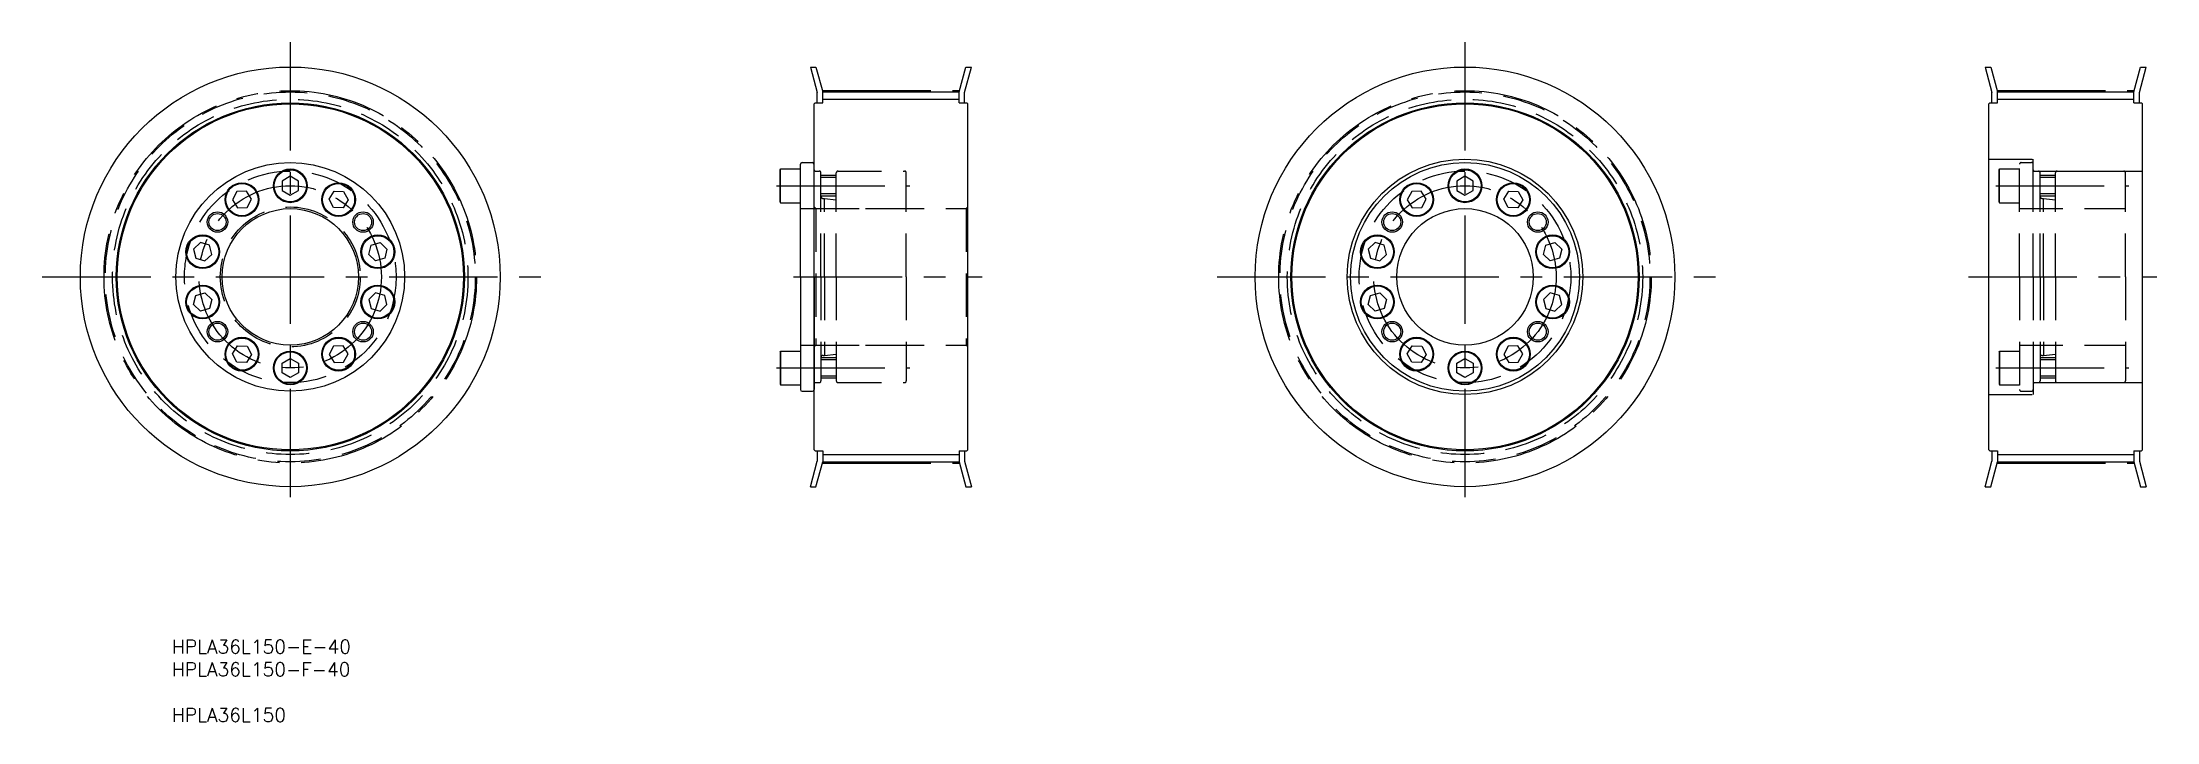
# Model space of a CAD drawing. Extents: x -23 to 597, y -28 to 171.
import ezdxf

# ---------------------------------------------------------------- set-up
doc = ezdxf.new("R2010")
doc.units = 0
doc.linetypes.add('CENTER', pattern=[50.8, 31.75, -6.35, 6.35, -6.35])
doc.linetypes.add('DASHED', pattern=[19.05, 12.7, -6.35])
doc.layers.get('0').update_dxf_attribs({"linetype": 'CONTINUOUS'})
doc.layers.add('CENTER', color=1, linetype='CENTER')
doc.styles.add('MISUMI', font='txt.shx')

# ---------------------------------------------------------------- blocks, each defined once
blk = doc.blocks.new('*U6')
at = {"color": 7, "linetype": 'CONTINUOUS', "style": 'MISUMI'}
for s, p in [('HPLA36L150-E-40', (15.05, -8.23)), ('HPLA36L150-F-40', (15.05, -14.89)), ('HPLA36L150', (15.05, -28.23))]:
    blk.add_text(s, height=4, dxfattribs=at).set_placement(p)

msp = doc.modelspace()

# ---------------------------------------------------------------- linework, layer by layer
at = {"color": 7, "linetype": 'CONTINUOUS'}
for p, q in [((202.09, 163.64), (204.1, 156.13)), ((202.09, 163.64), (203.74, 163.64)), ((203.74, 163.64), (205.7, 156.34)), ((245.7, 156.34), (247.66, 163.64)), ((247.3, 156.13), (249.32, 163.64)), ((247.66, 163.64), (249.32, 163.64)), ((546.24, 163.64), (548.25, 156.13)), ((546.24, 163.64), (547.9, 163.64)), ((547.9, 163.64), (549.85, 156.34)), ((589.85, 156.34), (591.81, 163.64)), ((591.45, 156.13), (593.47, 163.64)), ((591.81, 163.64), (593.47, 163.64)), ((204.1, 153.14), (204.1, 156.13)), ((205.7, 156.34), (245.7, 156.34)), ((205.7, 153.14), (205.7, 156.34)), ((245.7, 153.14), (245.7, 156.34)), ((247.3, 153.14), (247.3, 156.13)), ((548.25, 153.14), (548.25, 156.13)), ((549.85, 156.34), (589.85, 156.34)), ((549.85, 153.14), (549.85, 156.34)), ((589.85, 153.14), (589.85, 156.34)), ((591.45, 153.14), (591.45, 156.13)), ((203.5, 153.14), (203.2, 152.84)), ((203.2, 51.44), (203.2, 152.84)), ((203.5, 153.14), (205.7, 153.14)), ((245.7, 153.14), (247.9, 153.14)), ((247.9, 153.14), (248.2, 152.84)), ((248.2, 51.44), (248.2, 152.84)), ((547.65, 153.14), (547.35, 152.84)), ((547.35, 51.44), (547.35, 152.84)), ((547.65, 153.14), (549.85, 153.14)), ((589.85, 153.14), (592.05, 153.14)), ((592.05, 153.14), (592.35, 152.84)), ((592.35, 51.44), (592.35, 152.84)), ((49.73, 131.62), (47.33, 130.23)), ((47.33, 130.23), (47.33, 127.46)), ((52.13, 130.23), (49.73, 131.62)), ((50.93, 130.92), (50.93, 130.92)), ((51.53, 130.58), (51.53, 130.58)), ((52.13, 127.46), (52.13, 130.23)), ((193.2, 133.55), (193.34, 133.79)), ((193.2, 124.14), (193.2, 133.55)), ((193.34, 133.79), (199.2, 133.79)), ((193.34, 123.89), (193.34, 133.79)), ((199.2, 102.14), (199.2, 135.14)), ((199.2, 123.89), (199.2, 133.79)), ((199.2, 125.84), (199.2, 131.84)), ((199.7, 135.64), (202.7, 135.64)), ((203.2, 102.14), (203.2, 135.14)), ((393.88, 131.62), (391.48, 130.23)), ((391.48, 130.23), (391.48, 127.46)), ((396.28, 130.23), (393.88, 131.62)), ((395.08, 130.92), (395.08, 130.92)), ((395.68, 130.58), (395.68, 130.58)), ((396.28, 127.46), (396.28, 130.23)), ((34.11, 127.14), (32.81, 124.69)), ((32.81, 124.69), (34.28, 122.34)), ((36.88, 127.23), (34.11, 127.14)), ((38.35, 124.88), (36.88, 127.23)), ((37.05, 122.44), (38.35, 124.88)), ((47.33, 127.46), (49.73, 126.07)), ((49.73, 126.07), (52.13, 127.46)), ((61.11, 124.88), (62.58, 127.23)), ((62.41, 122.44), (61.11, 124.88)), ((62.58, 127.23), (65.35, 127.14)), ((66.65, 124.69), (65.18, 122.34)), ((65.35, 127.14), (66.65, 124.69)), ((193.2, 124.14), (193.34, 123.89)), ((193.34, 123.89), (199.2, 123.89)), ((378.26, 127.14), (376.96, 124.69)), ((376.96, 124.69), (378.43, 122.34)), ((381.03, 127.23), (378.26, 127.14)), ((382.5, 124.88), (381.03, 127.23)), ((381.2, 122.44), (382.5, 124.88)), ((391.48, 127.46), (393.88, 126.07)), ((393.88, 126.07), (396.28, 127.46)), ((405.26, 124.88), (406.73, 127.23)), ((406.56, 122.44), (405.26, 124.88)), ((406.73, 127.23), (409.5, 127.14)), ((410.8, 124.69), (409.33, 122.34)), ((409.5, 127.14), (410.8, 124.69)), ((34.28, 122.34), (37.05, 122.44)), ((65.18, 122.34), (62.41, 122.44)), ((378.43, 122.34), (381.2, 122.44)), ((409.33, 122.34), (406.56, 122.44)), ((23.39, 112.19), (21.4, 110.27)), ((26.06, 111.43), (23.39, 112.19)), ((73.4, 111.43), (76.06, 112.19)), ((76.06, 112.19), (78.06, 110.27)), ((367.54, 112.19), (365.55, 110.27)), ((370.21, 111.43), (367.54, 112.19)), ((417.55, 111.43), (420.22, 112.19)), ((420.22, 112.19), (422.21, 110.27)), ((21.4, 110.27), (22.07, 107.58)), ((22.07, 107.58), (24.73, 106.82)), ((24.73, 106.82), (26.73, 108.74)), ((26.73, 108.74), (26.06, 111.43)), ((72.73, 108.74), (73.4, 111.43)), ((74.72, 106.82), (72.73, 108.74)), ((77.39, 107.58), (74.72, 106.82)), ((78.06, 110.27), (77.39, 107.58)), ((365.55, 110.27), (366.22, 107.58)), ((366.22, 107.58), (368.89, 106.82)), ((368.89, 106.82), (370.88, 108.74)), ((370.88, 108.74), (370.21, 111.43)), ((416.88, 108.74), (417.55, 111.43)), ((418.88, 106.82), (416.88, 108.74)), ((421.54, 107.58), (418.88, 106.82)), ((422.21, 110.27), (421.54, 107.58)), ((199.2, 102.14), (199.2, 69.14)), ((203.2, 102.14), (203.2, 69.14)), ((21.4, 94.02), (22.07, 96.71)), ((23.39, 92.1), (21.4, 94.02)), ((22.07, 96.71), (24.73, 97.47)), ((24.73, 97.47), (26.73, 95.55)), ((26.73, 95.55), (26.06, 92.86)), ((74.72, 97.47), (72.73, 95.55)), ((72.73, 95.55), (73.4, 92.86)), ((77.39, 96.71), (74.72, 97.47)), ((76.06, 92.1), (78.06, 94.02)), ((78.06, 94.02), (77.39, 96.71)), ((365.55, 94.02), (366.22, 96.71)), ((367.54, 92.1), (365.55, 94.02)), ((366.22, 96.71), (368.89, 97.47)), ((368.89, 97.47), (370.88, 95.55)), ((370.88, 95.55), (370.21, 92.86)), ((418.88, 97.47), (416.88, 95.55)), ((416.88, 95.55), (417.55, 92.86)), ((421.54, 96.71), (418.88, 97.47)), ((420.22, 92.1), (422.21, 94.02)), ((422.21, 94.02), (421.54, 96.71)), ((26.06, 92.86), (23.39, 92.1)), ((73.4, 92.86), (76.06, 92.1)), ((370.21, 92.86), (367.54, 92.1)), ((417.55, 92.86), (420.22, 92.1)), ((32.81, 79.6), (34.28, 81.95)), ((34.28, 81.95), (37.05, 81.85)), ((37.05, 81.85), (38.35, 79.4)), ((62.41, 81.85), (61.11, 79.4)), ((65.18, 81.95), (62.41, 81.85)), ((66.65, 79.6), (65.18, 81.95)), ((376.96, 79.6), (378.43, 81.95)), ((378.43, 81.95), (381.2, 81.85)), ((381.2, 81.85), (382.5, 79.4)), ((406.56, 81.85), (405.26, 79.4)), ((409.33, 81.95), (406.56, 81.85)), ((410.8, 79.6), (409.33, 81.95)), ((34.11, 77.15), (32.81, 79.6)), ((36.88, 77.05), (34.11, 77.15)), ((38.35, 79.4), (36.88, 77.05)), ((47.33, 76.83), (49.73, 78.22)), ((47.33, 74.06), (47.33, 76.83)), ((49.73, 78.22), (52.13, 76.83)), ((52.13, 76.83), (52.13, 74.06)), ((61.11, 79.4), (62.58, 77.05)), ((62.58, 77.05), (65.35, 77.15)), ((65.35, 77.15), (66.65, 79.6)), ((193.2, 80.15), (193.34, 80.39)), ((193.2, 80.15), (193.2, 70.74)), ((193.34, 80.39), (199.2, 80.39)), ((193.34, 80.39), (193.34, 70.49)), ((199.2, 80.39), (199.2, 70.49)), ((199.2, 78.44), (199.2, 72.44)), ((378.26, 77.15), (376.96, 79.6)), ((381.03, 77.05), (378.26, 77.15)), ((382.5, 79.4), (381.03, 77.05)), ((391.48, 76.83), (393.88, 78.22)), ((391.48, 74.06), (391.48, 76.83)), ((393.88, 78.22), (396.28, 76.83)), ((396.28, 76.83), (396.28, 74.06)), ((405.26, 79.4), (406.73, 77.05)), ((406.73, 77.05), (409.5, 77.15)), ((409.5, 77.15), (410.8, 79.6)), ((49.73, 72.67), (47.33, 74.06)), ((52.13, 74.06), (49.73, 72.67)), ((193.2, 70.74), (193.34, 70.49)), ((193.34, 70.49), (199.2, 70.49)), ((199.7, 68.64), (202.7, 68.64)), ((393.88, 72.67), (391.48, 74.06)), ((396.28, 74.06), (393.88, 72.67)), ((203.5, 51.14), (203.2, 51.44)), ((203.5, 51.14), (205.7, 51.14)), ((204.1, 51.14), (204.1, 48.16)), ((205.7, 51.14), (205.7, 47.95)), ((245.7, 51.14), (247.9, 51.14)), ((245.7, 51.14), (245.7, 47.95)), ((247.3, 51.14), (247.3, 48.16)), ((247.9, 51.14), (248.2, 51.44)), ((547.65, 51.14), (547.35, 51.44)), ((547.65, 51.14), (549.85, 51.14)), ((548.25, 51.14), (548.25, 48.16)), ((549.85, 51.14), (549.85, 47.95)), ((589.85, 51.14), (592.05, 51.14)), ((589.85, 51.14), (589.85, 47.95)), ((591.45, 51.14), (591.45, 48.16)), ((592.05, 51.14), (592.35, 51.44)), ((202.09, 40.64), (204.1, 48.16)), ((203.74, 40.64), (205.7, 47.95)), ((205.7, 47.95), (245.7, 47.95)), ((245.7, 47.95), (247.66, 40.64)), ((247.3, 48.16), (249.32, 40.64)), ((546.24, 40.64), (548.25, 48.16)), ((547.9, 40.64), (549.85, 47.95)), ((549.85, 47.95), (589.85, 47.95)), ((589.85, 47.95), (591.81, 40.64)), ((591.45, 48.16), (593.47, 40.64)), ((202.09, 40.64), (203.74, 40.64)), ((247.66, 40.64), (249.32, 40.64)), ((546.24, 40.64), (547.9, 40.64)), ((591.81, 40.64), (593.47, 40.64))]:
    msp.add_line(p, q, dxfattribs=at)
at = {"color": 3, "linetype": 'CONTINUOUS'}
for p, q in [((205.7, 154.21), (245.7, 154.21)), ((549.85, 154.21), (589.85, 154.21)), ((205.7, 50.08), (245.7, 50.08)), ((549.85, 50.08), (589.85, 50.08))]:
    msp.add_line(p, q, dxfattribs=at)
at = {"color": 3, "linetype": 'DASHED'}
for p, q in [((547.35, 136.64), (560.35, 136.64)), ((560.35, 133.14), (560.35, 136.64)), ((203.61, 133.14), (204.7, 133.14)), ((205.2, 102.14), (205.2, 132.64)), ((209.7, 131.84), (205.2, 131.84)), ((209.7, 131.24), (205.2, 131.24)), ((209.7, 102.14), (209.7, 132.64)), ((210.2, 133.14), (229.7, 133.14)), ((230.2, 102.14), (230.2, 132.64)), ((550.35, 133.55), (550.49, 133.79)), ((550.35, 124.14), (550.35, 133.55)), ((550.49, 133.79), (556.35, 133.79)), ((550.49, 123.89), (550.49, 133.79)), ((556.35, 102.14), (556.35, 135.14)), ((556.35, 123.89), (556.35, 133.79)), ((556.35, 125.84), (556.35, 131.84)), ((556.85, 135.64), (559.85, 135.64)), ((560.35, 102.14), (560.35, 135.14)), ((560.35, 133.14), (592.35, 133.14)), ((560.76, 133.14), (561.85, 133.14)), ((562.35, 102.14), (562.35, 132.64)), ((566.85, 131.84), (562.35, 131.84)), ((566.85, 131.24), (562.35, 131.24)), ((566.85, 102.14), (566.85, 132.64)), ((567.35, 133.14), (586.85, 133.14)), ((587.35, 102.14), (587.35, 132.64)), ((209.7, 126.44), (205.2, 126.44)), ((209.7, 125.84), (205.2, 125.84)), ((205.8, 125.14), (206.2, 125.14)), ((206.2, 102.14), (206.2, 125.14)), ((206.2, 125.14), (209.7, 124.76)), ((550.35, 124.14), (550.49, 123.89)), ((550.49, 123.89), (556.35, 123.89)), ((566.85, 126.44), (562.35, 126.44)), ((566.85, 125.84), (562.35, 125.84)), ((562.95, 125.14), (563.35, 125.14)), ((563.35, 102.14), (563.35, 125.14)), ((563.35, 125.14), (566.85, 124.76)), ((199.2, 122.14), (230.2, 122.14)), ((203.2, 122.64), (203.7, 122.14)), ((203.7, 122.14), (247.7, 122.14)), ((203.7, 122.14), (203.7, 82.14)), ((248.2, 122.64), (247.7, 122.14)), ((247.7, 122.14), (247.7, 82.14)), ((556.35, 122.14), (587.35, 122.14)), ((205.2, 102.14), (205.2, 71.64)), ((206.2, 102.14), (206.2, 79.14)), ((209.7, 102.14), (209.7, 71.64)), ((230.2, 102.14), (230.2, 71.64)), ((556.35, 102.14), (556.35, 69.14)), ((560.35, 102.14), (560.35, 69.14)), ((562.35, 102.14), (562.35, 71.64)), ((563.35, 102.14), (563.35, 79.14)), ((566.85, 102.14), (566.85, 71.64)), ((587.35, 102.14), (587.35, 71.64)), ((199.2, 82.14), (230.2, 82.14)), ((203.2, 81.64), (203.7, 82.14)), ((203.7, 82.14), (247.7, 82.14)), ((248.2, 81.64), (247.7, 82.14)), ((556.35, 82.14), (587.35, 82.14)), ((209.7, 78.44), (205.2, 78.44)), ((209.7, 77.84), (205.2, 77.84)), ((205.8, 79.14), (206.2, 79.14)), ((206.2, 79.14), (209.7, 79.53)), ((550.35, 80.15), (550.49, 80.39)), ((550.35, 80.15), (550.35, 70.74)), ((550.49, 80.39), (556.35, 80.39)), ((550.49, 80.39), (550.49, 70.49)), ((556.35, 80.39), (556.35, 70.49)), ((556.35, 78.44), (556.35, 72.44)), ((566.85, 78.44), (562.35, 78.44)), ((566.85, 77.84), (562.35, 77.84)), ((562.95, 79.14), (563.35, 79.14)), ((563.35, 79.14), (566.85, 79.53)), ((203.61, 71.14), (204.7, 71.14)), ((209.7, 73.04), (205.2, 73.04)), ((209.7, 72.44), (205.2, 72.44)), ((210.2, 71.14), (229.7, 71.14)), ((550.35, 70.74), (550.49, 70.49)), ((550.49, 70.49), (556.35, 70.49)), ((556.85, 68.64), (559.85, 68.64)), ((560.35, 71.14), (560.35, 67.64)), ((560.35, 71.14), (592.35, 71.14)), ((560.76, 71.14), (561.85, 71.14)), ((566.85, 73.04), (562.35, 73.04)), ((566.85, 72.44), (562.35, 72.44)), ((567.35, 71.14), (586.85, 71.14)), ((547.35, 67.64), (560.35, 67.64))]:
    msp.add_line(p, q, dxfattribs=at)
at = {"color": 7, "linetype": 'CONTINUOUS'}
for centre, radius in [((49.73, 102.14), 61.5), ((393.88, 102.14), 61.5), ((49.73, 102.14), 51), ((49.73, 102.14), 50.7), ((393.88, 102.14), 51), ((393.88, 102.14), 50.7), ((393.88, 102.14), 34.5), ((49.73, 102.14), 33.5), ((49.73, 128.84), 4.95), ((49.73, 128.84), 4.71), ((393.88, 102.14), 33.5), ((393.88, 128.84), 4.95), ((393.88, 128.84), 4.71), ((35.58, 124.79), 4.95), ((35.58, 124.79), 4.71), ((63.88, 124.79), 4.95), ((63.88, 124.79), 4.71), ((379.73, 124.79), 4.95), ((379.73, 124.79), 4.71), ((408.03, 124.79), 4.95), ((408.03, 124.79), 4.71), ((28.4, 118.21), 2.5), ((49.73, 102.14), 20), ((71.05, 118.21), 2.5), ((372.56, 118.21), 3), ((372.56, 118.21), 2.5), ((393.88, 102.14), 20), ((415.2, 118.21), 3), ((415.2, 118.21), 2.5), ((24.06, 109.5), 4.95), ((24.06, 109.5), 4.71), ((75.39, 109.5), 4.95), ((75.39, 109.5), 4.71), ((368.22, 109.5), 4.95), ((368.22, 109.5), 4.71), ((419.55, 109.5), 4.95), ((419.55, 109.5), 4.71), ((24.06, 94.78), 4.95), ((24.06, 94.78), 4.71), ((75.39, 94.78), 4.95), ((75.39, 94.78), 4.71), ((368.22, 94.78), 4.95), ((368.22, 94.78), 4.71), ((419.55, 94.78), 4.95), ((419.55, 94.78), 4.71), ((28.4, 86.08), 2.5), ((71.05, 86.08), 2.5), ((372.56, 86.08), 3), ((372.56, 86.08), 2.5), ((415.2, 86.08), 3), ((415.2, 86.08), 2.5), ((35.58, 79.5), 4.95), ((35.58, 79.5), 4.71), ((63.88, 79.5), 4.95), ((63.88, 79.5), 4.71), ((379.73, 79.5), 4.95), ((379.73, 79.5), 4.71), ((408.03, 79.5), 4.95), ((408.03, 79.5), 4.71), ((49.73, 75.44), 4.95), ((49.73, 75.44), 4.71), ((393.88, 75.44), 4.95), ((393.88, 75.44), 4.71)]:
    msp.add_circle(centre, radius, dxfattribs=at)
at = {"color": 3, "linetype": 'DASHED'}
for centre, radius in [((49.73, 102.14), 54.19), ((393.88, 102.14), 54.19), ((49.73, 102.14), 52.06), ((393.88, 102.14), 52.06), ((49.73, 102.14), 31), ((393.88, 102.14), 31), ((49.73, 102.14), 20.5)]:
    msp.add_circle(centre, radius, dxfattribs=at)
at = {"color": 3}
for centre in [(28.4, 118.21), (71.05, 118.21), (28.4, 86.08), (71.05, 86.08)]:
    msp.add_circle(centre, 3, dxfattribs=at)
at = {"color": 7, "linetype": 'CONTINUOUS'}
for centre, start, end in [((199.7, 135.14), 90, 180), ((202.7, 135.14), 0, 90), ((199.7, 69.14), 180, 270), ((202.7, 69.14), 270, 0)]:
    msp.add_arc(centre, 0.5, start, end, dxfattribs=at)
at = {"color": 3, "linetype": 'DASHED'}
for centre, radius, start, end in [((203.61, 133.55), 0.41, 180, 270), ((204.7, 132.64), 0.5, 0, 90), ((210.2, 132.64), 0.5, 90, 180), ((229.7, 132.64), 0.5, 0, 90), ((556.85, 135.14), 0.5, 90, 180), ((559.85, 135.14), 0.5, 0, 90), ((560.76, 133.55), 0.41, 180, 270), ((561.85, 132.64), 0.5, 0, 90), ((567.35, 132.64), 0.5, 90, 180), ((586.85, 132.64), 0.5, 0, 90), ((205.8, 125.74), 0.6, 180, 270), ((562.95, 125.74), 0.6, 180, 270), ((205.8, 78.54), 0.6, 90, 180), ((562.95, 78.54), 0.6, 90, 180), ((203.61, 70.73), 0.41, 90, 180), ((204.7, 71.64), 0.5, 270, 0), ((210.2, 71.64), 0.5, 180, 270), ((229.7, 71.64), 0.5, 270, 0), ((556.85, 69.14), 0.5, 180, 270), ((559.85, 69.14), 0.5, 270, 0), ((560.76, 70.73), 0.41, 90, 180), ((561.85, 71.64), 0.5, 270, 0), ((567.35, 71.64), 0.5, 180, 270), ((586.85, 71.64), 0.5, 270, 0)]:
    msp.add_arc(centre, radius, start, end, dxfattribs=at)
at = {"layer": 'CENTER', "color": 1, "linetype": 'CENTER'}
for p, q in [((49.73, 170.9), (49.73, 33.4)), ((393.88, 170.9), (393.88, 33.4)), ((205.6, 156.72), (245.8, 156.72)), ((549.75, 156.72), (589.96, 156.72)), ((192.2, 128.84), (231.2, 128.84)), ((549.35, 128.84), (588.35, 128.84)), ((-22.92, 102.14), (124.11, 102.14)), ((197.2, 102.14), (252.38, 102.14)), ((321.23, 102.14), (468.27, 102.14)), ((541.35, 102.14), (596.53, 102.14)), ((192.2, 75.44), (231.2, 75.44)), ((549.35, 75.44), (588.35, 75.44)), ((205.6, 47.57), (245.8, 47.57)), ((549.75, 47.57), (589.96, 47.57))]:
    msp.add_line(p, q, dxfattribs=at)
for centre, radius in [((49.73, 102.14), 54.57), ((393.88, 102.14), 54.57), ((49.73, 102.14), 26.7), ((393.88, 102.14), 26.7)]:
    msp.add_circle(centre, radius, dxfattribs=at)

# ---------------------------------------------------------------- block references
at = {"color": 7, "linetype": 'CONTINUOUS'}
msp.add_blockref('*U6', (0, 0), dxfattribs=at)

doc.saveas('drawing.dxf')
